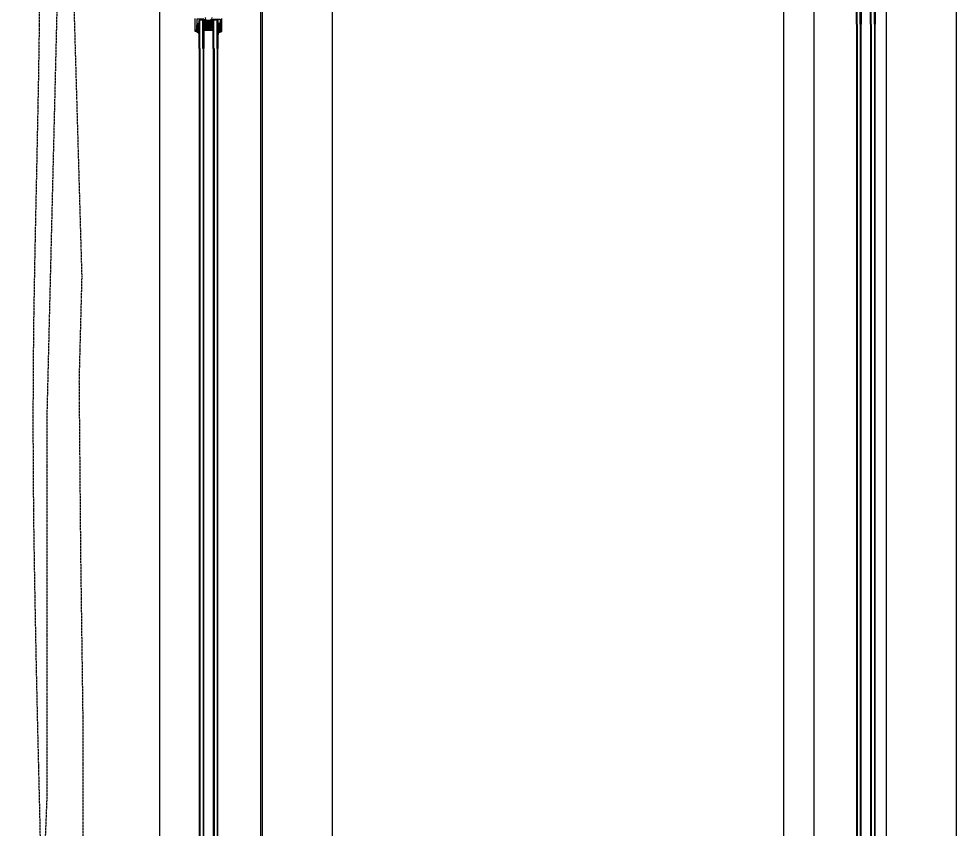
# Model space of a CAD drawing. Header units: millimetres. Extents: x 161920 to 181521, y -136232 to -127655.
# Drawn here: x 180039 to 181233, y -129771 to -128738 of the extents above; entities that cross this region are included whole.
import ezdxf

# ---------------------------------------------------------------- set-up
doc = ezdxf.new("R2010")
doc.units = ezdxf.units.MM
doc.header["$LTSCALE"] = 10
doc.linetypes.add('DASHED', pattern=[19.05, 12.7, -6.35])
doc.linetypes.add('M-DASHED', pattern=[3.75, 2.5, -1.25])
for name, color, linetype in [('2-NORM', 3, 'Continuous'), ('2MB1', 3, 'Continuous'), ('2PJ', 4, 'Continuous'), ('2TC', 8, 'Continuous'), ('2ZC', 3, 'Continuous'), ('E-立面活动家具', 22, 'DASHED'), ('IEL-Furn', 1, 'M-DASHED'), ('USER', 7, 'Continuous'), ('填充层', 8, 'Continuous'), ('标注层', 6, 'Continuous'), ('看线层', 4, 'Continuous')]:
    doc.layers.add(name, color=color, linetype=linetype)

# ---------------------------------------------------------------- blocks, each defined once
blk = doc.blocks.new('A$C1A1D2990')
at = {"layer": '2TC'}
h = blk.add_hatch(dxfattribs=at)
h.set_pattern_fill('玻璃5', color=256, scale=5, style=0)
h.set_pattern_definition([(0, (-13749.80706, -6473.761), (0.9375, 0.541265875), [0.625, -1.25]), (120, (-13749.80706, -6473.761), (-0.937499998, 0.541265879), [0.625, -1.25]), (60, (-13749.80706, -6473.761), (2e-09, 1.082531754), [-1.25, 0.625])])
edge = h.paths.add_edge_path()
edge.add_ellipse((-7, 2), major_axis=(3.6, 0), ratio=0.416362, start_angle=0, end_angle=360)
h = blk.add_hatch(dxfattribs=at)
h.set_pattern_fill('ANSI36', color=256, scale=5, style=0)
h.set_pattern_definition([(45, (-13749.80706, -6473.761), (0.331456304, 1.21533978), [1.5625, -0.3125, 0, -0.3125])])
edge = h.paths.add_edge_path()
edge.add_line((3, 3.5), (-7, 3.5))
edge.add_ellipse((-7, 2), major_axis=(3.6, 0), ratio=0.416362, start_angle=270, end_angle=450, ccw=False)
edge.add_line((-7, 0.5), (-6, 0.5))
edge.add_line((-6, 0.5), (-5.3, 0.1))
edge.add_arc((-5.2, 0.3), 0.2, 241.9275, 360)
edge.add_arc((-4.8, 0.3), 0.2, 48.1897, 180, ccw=False)
edge.add_line((-4.7, 0.4), (-4.3, 0.2))
edge.add_arc((-4.2, 0.3), 0.2, 228.1897, 360)
edge.add_arc((-3.8, 0.3), 0.2, 48.1897, 180, ccw=False)
edge.add_line((-3.7, 0.4), (-3.3, 0.2))
edge.add_arc((-3.2, 0.3), 0.2, 228.1897, 360)
edge.add_arc((-2.8, 0.3), 0.2, 48.1897, 180, ccw=False)
edge.add_line((-2.7, 0.4), (-2.3, 0.2))
edge.add_arc((-2.2, 0.3), 0.2, 228.1897, 360)
edge.add_arc((-1.8, 0.3), 0.2, 48.1897, 180, ccw=False)
edge.add_line((-1.7, 0.4), (-1.3, 0.2))
edge.add_arc((-1.2, 0.3), 0.2, 228.1897, 360)
edge.add_arc((-0.8, 0.3), 0.2, 90, 180, ccw=False)
edge.add_line((-0.8, 0.5), (-0.5, 0.5))
edge.add_arc((-0.5, 0), 0.5, 0, 90, ccw=False)
edge.add_arc((9.9, -5.3), 11.2, 128.0574, 151.6578, ccw=False)
at = {"layer": '2PJ'}
blk.add_arc((9.9, -5.3), 11.2, 128.0574, 151.6578, dxfattribs=at)
blk.add_ellipse((-7, 2), major_axis=(3.6, 0), ratio=0.416362, dxfattribs=at)
blk = doc.blocks.new('ZKB6+12+62')
at = {"layer": '填充层'}
h = blk.add_hatch(dxfattribs=at)
h.set_pattern_fill('HEX', color=256, scale=5, style=0)
h.set_pattern_definition([(180, (167680.854, 413933.6089), (0, 1.082531755), [0.625, -1.25]), (60, (167680.854, 413933.6089), (0.9375000002, -0.5412658775), [0.625, -1.25]), (120, (167680.229, 413933.6089), (0.9375000002, 0.5412658775), [0.625, -1.25])])
h.paths.add_polyline_path([(-48, 4), (-48, 12.4), (-49, 13.4), (-53.8, 13.4), (-53.8, 3), (-49, 3)])
at = {"layer": '填充层', "ltscale": 3}
h = blk.add_hatch(dxfattribs=at)
h.set_pattern_fill('ANSI37', color=256, scale=12, style=0)
h.set_pattern_definition([(315, (-165.7339, 7986.186), (1.06066017, 1.06066017), []), (45, (-165.7339, 7986.186), (-1.06066017, 1.06066017), [])])
edge = h.paths.add_edge_path()
edge.add_arc((-16.7, 8.2), 25, 166.1106, 193.8837, ccw=False)
edge.add_line((-41, 14.2), (-48.7, 14.2))
edge.add_line((-48.7, 14.2), (-47.2, 12.7))
edge.add_line((-47.2, 12.7), (-47.2, 3.7))
edge.add_line((-47.2, 3.7), (-48.7, 2.2))
edge.add_line((-48.7, 2.2), (-41, 2.2))
at = {"layer": '2MB1', "color": 8}
for p, q in [((-77.5, 19.2), (-40.7, 19.2)), ((-77.5, 15.2), (-40.7, 15.2)), ((-77.5, 1.2), (-40.7, 1.2)), ((-77.5, -2.8), (-40.7, -2.8))]:
    blk.add_line(p, q, dxfattribs=at)
at = {"layer": '2MB1'}
for points in [[(-77.5, 14.2), (-41.7, 14.2), (-40.7, 15.2), (-40.7, 19.2), (-41.7, 20.2), (-77.5, 20.2)], [(-77.5, -3.8), (-41.7, -3.8), (-40.7, -2.8), (-40.7, 1.2), (-41.7, 2.2), (-77.5, 2.2)]]:
    blk.add_lwpolyline(points, dxfattribs=at)
at = {"layer": '看线层'}
for points in [[(-47.2, 3.7), (-47.2, 12.7), (-48.7, 14.2), (-54.6, 14.2), (-54.6, 2.2), (-48.7, 2.2)], [(-48, 4), (-48, 12.4), (-49, 13.4), (-53.8, 13.4), (-53.8, 3), (-49, 3)]]:
    blk.add_lwpolyline(points, close=True, dxfattribs=at)
blk.add_arc((-16.7, 8.2), 25, 163.7375, 196.2579, dxfattribs=at)
blk = doc.blocks.new('zkblj')
at = {"layer": '填充层', "ltscale": 3}
h = blk.add_hatch(dxfattribs=at)
h.set_pattern_fill('ANSI37', color=256, scale=12, style=0)
h.set_pattern_definition([(225, (146.5796, 7989.9719), (-1.06066017, 1.06066017), []), (135, (146.5796, 7989.9719), (1.06066017, 1.06066017), [])])
edge = h.paths.add_edge_path()
edge.add_line((28, 7.5), (29.5, 6))
edge.add_line((29.5, 6), (17, 6))
edge.add_line((17, 6), (16, 5))
edge.add_ellipse((-8, 12), major_axis=(-17.7, 17.7), ratio=1, start_angle=208.7421, end_angle=241.2625)
edge.add_line((16, 19), (17, 18))
edge.add_line((17, 18), (29.5, 18))
edge.add_line((29.5, 18), (28, 16.5))
edge.add_line((28, 16.5), (28, 7.5))
at = {"layer": '填充层'}
h = blk.add_hatch(dxfattribs=at)
h.set_pattern_fill('HEX', color=256, scale=5, style=0)
h.set_pattern_definition([(7e-15, (-167700.0083, 413937.3947), (0, 1.082531755), [0.625, -1.25]), (120, (-167700.0083, 413937.3947), (-0.9375000002, -0.5412658775), [0.625, -1.25]), (60, (-167699.3833, 413937.3947), (-0.9375000002, 0.5412658775), [0.625, -1.25])])
h.paths.add_polyline_path([(28.8, 7.8), (28.8, 16.2), (29.8, 17.2), (37.2, 17.2), (37.2, 6.8), (29.8, 6.8)])
at = {"layer": '看线层'}
for points in [[(28, 7.5), (28, 16.5), (29.5, 18), (38, 18), (38, 6), (29.5, 6)], [(28.8, 7.8), (28.8, 16.2), (29.8, 17.2), (37.2, 17.2), (37.2, 6.8), (29.8, 6.8)]]:
    blk.add_lwpolyline(points, close=True, dxfattribs=at)
blk.add_arc((-8, 12), 25, 343.7421, 16.2625, dxfattribs=at)
blk = doc.blocks.new('*U135')
at = {"layer": '2MB1', "color": 8}
for p, q in [((-98, 19.2), (-40.7, 19.2)), ((-98, 15.2), (-40.7, 15.2)), ((-98, 1.2), (-40.7, 1.2)), ((-98, -2.8), (-40.7, -2.8))]:
    blk.add_line(p, q, dxfattribs=at)
at = {"layer": '2MB1'}
for points in [[(-98, 14.2), (-41.7, 14.2), (-40.7, 15.2), (-40.7, 19.2), (-41.7, 20.2), (-98, 20.2)], [(-98, -3.8), (-41.7, -3.8), (-40.7, -2.8), (-40.7, 1.2), (-41.7, 2.2), (-98, 2.2)]]:
    blk.add_lwpolyline(points, dxfattribs=at)
at = {"layer": 'USER', "xscale": -1}
blk.add_blockref('zkblj', (-24.7, -3.8), dxfattribs=at)
blk = doc.blocks.new('CURTAIL SIDE ELEV')
at = {"layer": 'E-立面活动家具', "color": 251, "linetype": 'DASHED', "ltscale": 0.01}
for p, q in [((-11, -485.4), (-26.3, -1011.6)), ((27.3, -633.8), (28, -696.3)), ((28, -696.3), (28.9, -757.3)), ((28.9, -757.3), (30.1, -817.1)), ((30.1, -817.1), (31.3, -876.3)), ((31.3, -876.3), (32.6, -935.6)), ((32.6, -935.6), (33.8, -996)), ((33.8, -996), (34.9, -1058.1)), ((-26.3, -1011.6), (-22.8, -1144.9)), ((34.9, -1058.1), (35.6, -1122.8)), ((35.6, -1122.8), (35.9, -1190.8)), ((-22.8, -1144.9), (-24.8, -1367.9)), ((35.9, -1190.8), (35.7, -1263)), ((35.7, -1263), (34.9, -1339.6)), ((34.9, -1339.6), (33.6, -1418.1)), ((-24.8, -1367.9), (-27.6, -1573.2)), ((33.6, -1418.1), (32.1, -1495.6)), ((32.1, -1495.6), (30.5, -1569.2)), ((-27.6, -1573.2), (-28.3, -2577, 0)), ((30.5, -1569.2), (28.9, -1635.9)), ((28.9, -1635.9), (27.5, -1692.7)), ((27.5, -1692.7), (26.6, -1736.8))]:
    blk.add_line(p, q, dxfattribs=at)
blk.add_lwpolyline([(-0.3, -113.2), (1.9, -528.8), (18.1, -1186), (18.1, -1672.7), (53.9, -2577)], dxfattribs=at)

msp = doc.modelspace()

# ---------------------------------------------------------------- linework, layer by layer
at = {"layer": '2-NORM', "color": 134}
for p, q in [((180218.1, -128324.6), (180218.1, -130704.6)), ((180348.8, -128324.6), (180348.8, -130704.6)), ((180438.1, -128324.6), (180438.1, -130707.6)), ((181013.2, -128324.6), (181013.2, -130704.6)), ((181051.7, -128324.6), (181051.7, -130704.6)), ((181143.9, -128324.6), (181143.9, -130655.1)), ((181233.2, -128324.6), (181233.2, -130709.6)), ((180346.6, -128700.1), (180346.6, -130704.6))]:
    msp.add_line(p, q, dxfattribs=at)
at = {"layer": '2MB1', "color": 8}
for p, q in [((181106.9, -128745.4), (181106.9, -130667.1)), ((181110.9, -128745.4), (181110.9, -130667.1)), ((181124.9, -128745.4), (181124.9, -130667.1)), ((181128.9, -128745.4), (181128.9, -130667.1)), ((180269.4, -128776.2), (180269.4, -130666.7)), ((180273.4, -128776.2), (180273.4, -130666.7)), ((180287.4, -128776.2), (180287.4, -130666.7)), ((180291.4, -128776.2), (180291.4, -130666.7))]:
    msp.add_line(p, q, dxfattribs=at)
at = {"layer": '2MB1'}
for points in [[(181105.9, -128745.4), (181105.9, -130666.1), (181106.9, -130667.1), (181110.9, -130667.1), (181111.9, -130666.1), (181111.9, -128745.4)], [(181123.9, -128745.4), (181123.9, -130666.1), (181124.9, -130667.1), (181128.9, -130667.1), (181129.9, -130666.1), (181129.9, -128745.4)], [(180268.4, -128776.2), (180268.4, -130665.7), (180269.4, -130666.7), (180273.4, -130666.7), (180274.4, -130665.7), (180274.4, -128776.2)], [(180286.4, -128776.2), (180286.4, -130665.7), (180287.4, -130666.7), (180291.4, -130666.7), (180292.4, -130665.7), (180292.4, -128776.2)]]:
    msp.add_lwpolyline(points, dxfattribs=at)
at = {"layer": '2ZC'}
for points in [[(180276.2, -128736.7), (180276.5, -128739.2, -0.548619), (180276.1, -128739.6), (180274.5, -128739), (180274.5, -128738.9, 0.414214), (180274.2, -128738.6), (180265.7, -128738.6, 0.414214), (180265.4, -128738.9), (180265.4, -128748.6), (180265, -128749.3, 0.56619), (180265.2, -128749.6, -0.648232), (180265.3, -128749.9), (180265, -128750.2, 0.648232), (180265.2, -128750.6, -0.648232), (180265.3, -128750.9), (180265, -128751.2, 0.648232), (180265.2, -128751.6, -0.648232), (180265.3, -128751.9), (180265, -128752.2, 0.648232), (180265.2, -128752.6, -0.648232), (180265.3, -128752.9), (180265, -128753.2, 0.648232), (180265.2, -128753.6, -0.414214), (180265.4, -128753.8), (180265.4, -128754.1, -0.414214), (180264.9, -128754.6), (180263.9, -128754.6, -0.414214), (180263.4, -128754.1), (180263.4, -128738.1, -0.127316)], [(180284.5, -128736.7), (180284.3, -128739.2, 0.548619), (180284.7, -128739.6), (180286.3, -128739), (180286.3, -128738.9, -0.414214), (180286.6, -128738.6), (180295.1, -128738.6, -0.414214), (180295.4, -128738.9), (180295.4, -128748.6), (180295.7, -128749.3, -0.56619), (180295.6, -128749.6, 0.648232), (180295.4, -128749.9), (180295.7, -128750.2, -0.648232), (180295.6, -128750.6, 0.648232), (180295.4, -128750.9), (180295.7, -128751.2, -0.648232), (180295.6, -128751.6, 0.648232), (180295.4, -128751.9), (180295.7, -128752.2, -0.648232), (180295.6, -128752.6, 0.648232), (180295.4, -128752.9), (180295.7, -128753.2, -0.648232), (180295.6, -128753.6, 0.414214), (180295.4, -128753.8), (180295.4, -128754.1, 0.414214), (180295.9, -128754.6), (180296.9, -128754.6, 0.414214), (180297.4, -128754.1), (180297.4, -128738.1, 0.127316)]]:
    msp.add_lwpolyline(points, format="xyb", dxfattribs=at)

# ---------------------------------------------------------------- block references
at = {"layer": 'IEL-Furn', "ltscale": 100, "xscale": -1}
msp.add_blockref('CURTAIL SIDE ELEV', (180092.5, -128054.6, 0), dxfattribs=at)
at = {"layer": '填充层', "xscale": -1, "rotation": 270}
for name, p in [('*U135', (181109.7, -128647.3)), ('ZKB6+12+62', (180272.1, -128698.7))]:
    msp.add_blockref(name, p, dxfattribs=at)
at = {"layer": '标注层', "rotation": 270}
msp.add_blockref('A$C1A1D2990', (180264.9, -128754.6), dxfattribs=at)
at = {"layer": '标注层', "xscale": -1, "rotation": 90}
msp.add_blockref('A$C1A1D2990', (180295.8, -128754.6), dxfattribs=at)

doc.saveas('drawing.dxf')
